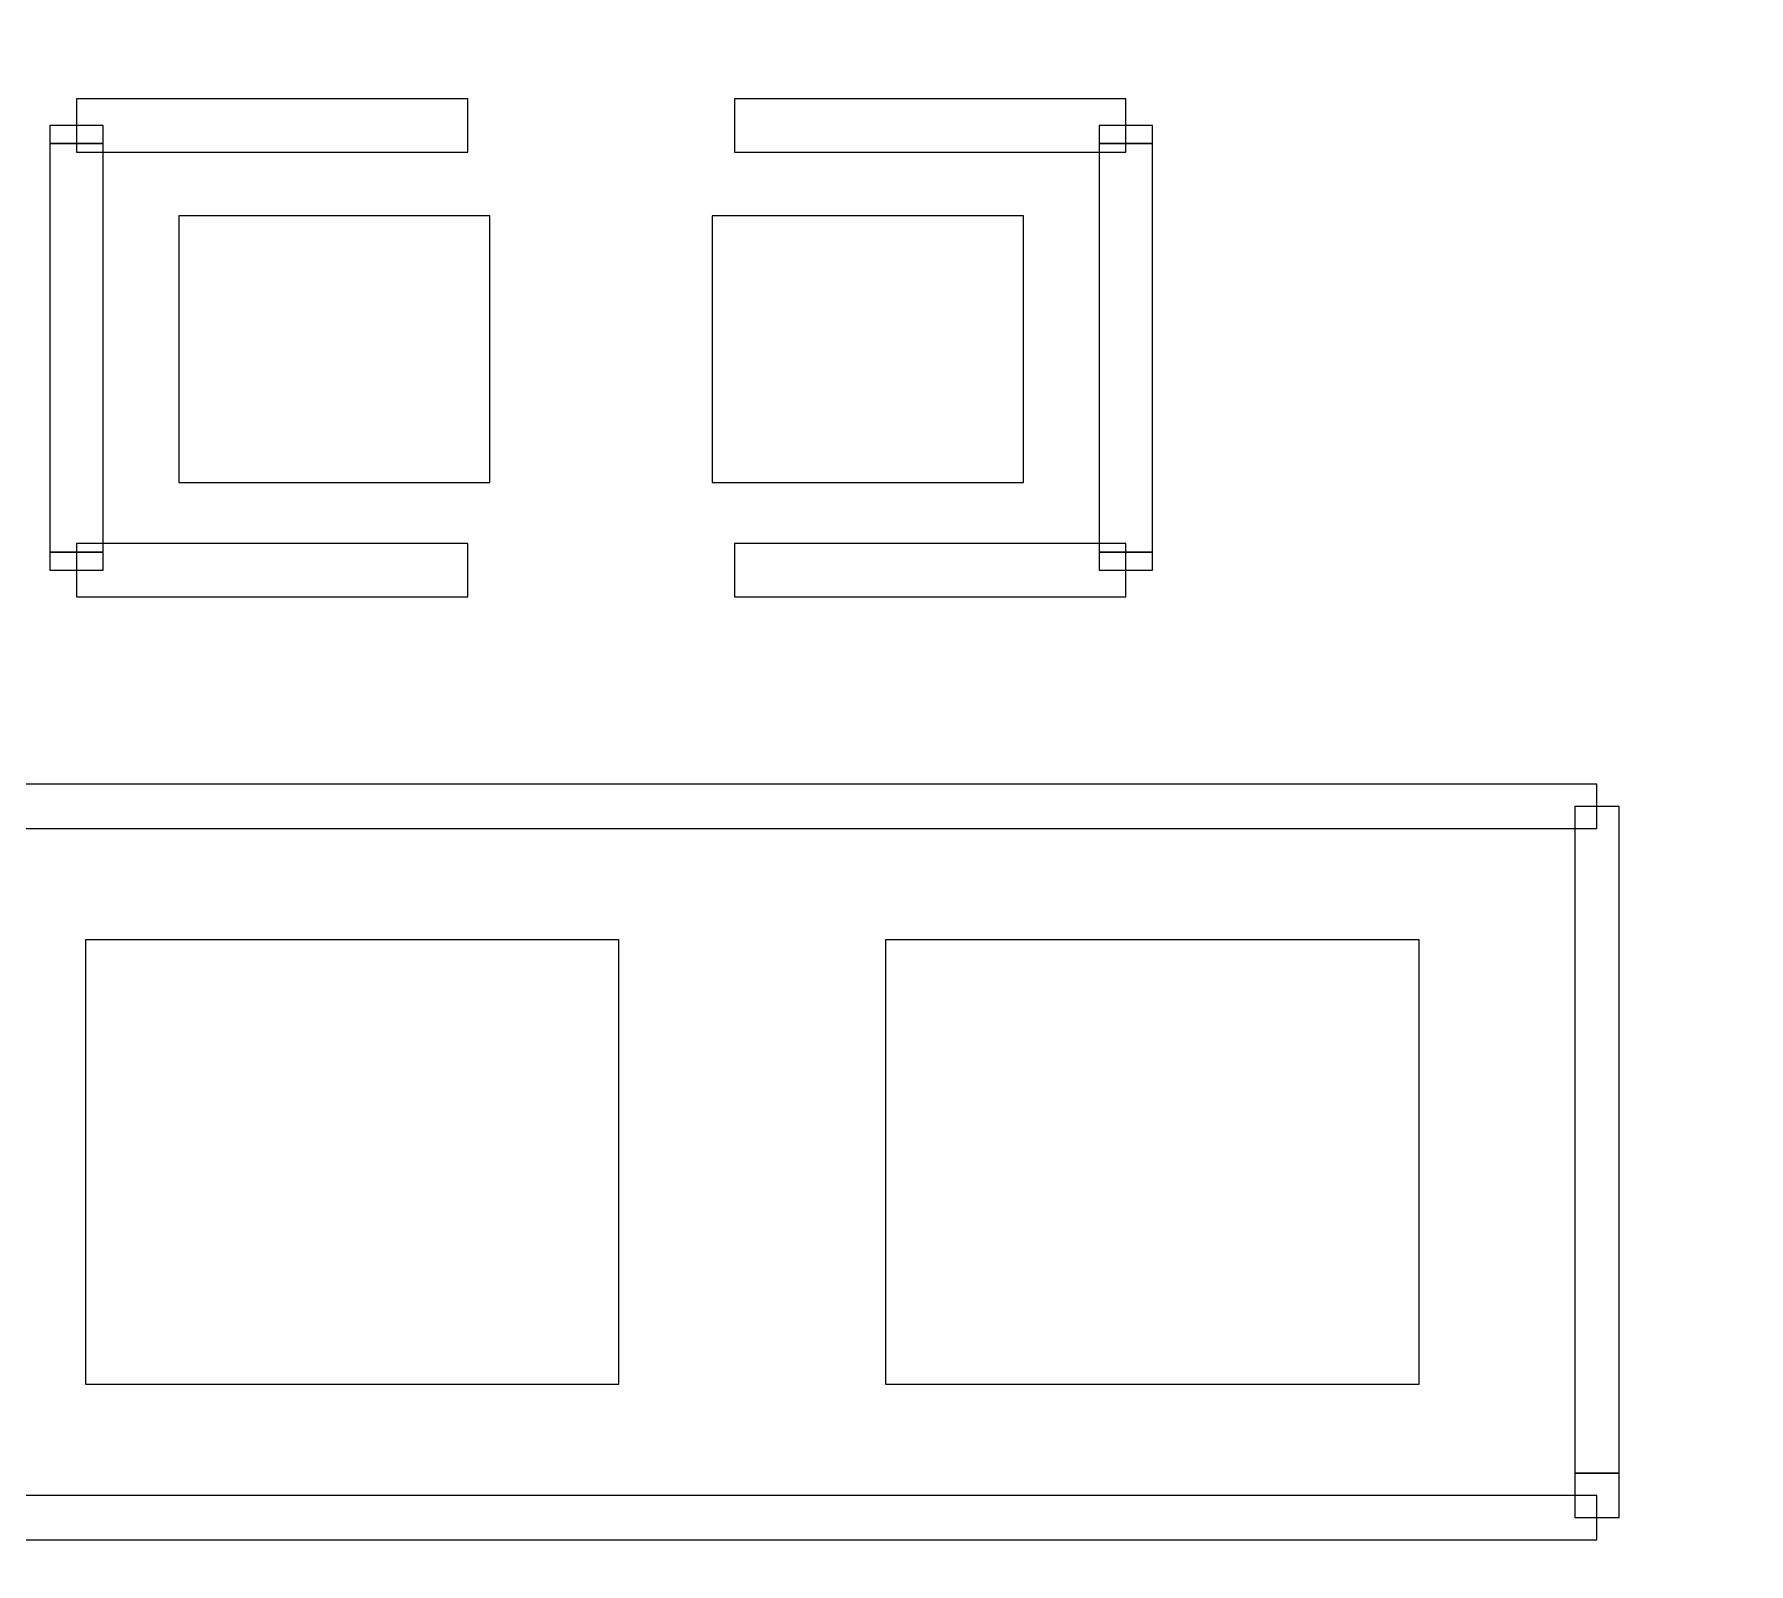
# Model space of a CAD drawing. Header units: millimetres. Extents: x -90 to 99, y -65 to 67.
# Drawn here: x -67.842 to -62.944, y 30.927 to 35.297 of the extents above; entities that cross this region are included whole.
import ezdxf

# ---------------------------------------------------------------- set-up
doc = ezdxf.new("R2010")
doc.units = ezdxf.units.MM
doc.header["$MEASUREMENT"] = 0
for name, color, linetype in [('BG_OUTLINE', 7, 'Continuous'), ('PG_SILKSCREEN_TOP', 7, 'Continuous'), ('PIN_TOP', 7, 'Continuous')]:
    doc.layers.add(name, color=color, linetype=linetype)

msp = doc.modelspace()

# ---------------------------------------------------------------- linework, layer by layer
at = {"layer": 'BG_OUTLINE', "color": 3, "lineweight": 9}
msp.add_open_spline([(-71.7269, -61.8795), (-71.7269, -61.8795), (-71.7343, 42.2681), (-71.7343, 42.2681), (-71.7343, 42.2681), (-71.7348, 43.0066), (-71.4419, 43.715), (-70.92, 44.2375), (-70.92, 44.2375), (-70.3982, 44.76), (-69.6866, 45.0538), (-68.9482, 45.0543), (-68.9482, 45.0543), (-68.9482, 45.0543), (75.2046, 45.0543), (75.2046, 45.0543), (75.2046, 45.0543), (76.8319, 45.0552), (78.1763, 43.7805), (78.2661, 42.1556), (78.2661, 42.1556), (78.2661, 42.1556), (78.2661, 31.2814), (78.2661, 31.2814), (78.2661, 31.2814), (78.2661, 31.2814), (72.2646, 31.2814), (72.2646, 31.2814), (72.2646, 31.2814), (72.2646, 31.2814), (72.2646, 26.9814), (72.2646, 26.9814), (72.2646, 26.9814), (72.2646, 26.9814), (78.2661, 26.9814), (78.2661, 26.9814), (78.2661, 26.9814), (78.2661, 26.9814), (78.2661, 18.6553), (78.2661, 18.6553), (78.2661, 18.6553), (78.2661, 18.6553), (72.2496, 18.6553), (72.2496, 18.6553), (72.2496, 18.6553), (72.2496, 18.6553), (72.2496, 14.3553), (72.2496, 14.3553), (72.2496, 14.3553), (72.2496, 14.3553), (78.2661, 14.3553), (78.2661, 14.3553), (78.2661, 14.3553), (78.2661, 14.3553), (78.2661, 9.255), (78.2661, 9.255), (78.2661, 9.255), (78.2661, 9.255), (72.2648, 9.255), (72.2648, 9.255), (72.2648, 9.255), (72.2648, 9.255), (72.2648, 4.955), (72.2648, 4.955), (72.2648, 4.955), (72.2648, 4.955), (78.2661, 4.955), (78.2661, 4.955), (78.2661, 4.955), (78.2661, 4.955), (78.2661, -3.3762), (78.2661, -3.3762), (78.2661, -3.3762), (78.2661, -3.3762), (72.2445, -3.3762), (72.2445, -3.3762), (72.2445, -3.3762), (72.2445, -3.3762), (72.2445, -7.6762), (72.2445, -7.6762), (72.2445, -7.6762), (72.2445, -7.6762), (78.2661, -7.6762), (78.2661, -7.6762), (78.2661, -7.6762), (78.2661, -7.6762), (78.2661, -12.7615), (78.2661, -12.7615), (78.2661, -12.7615), (78.2661, -12.7615), (72.2651, -12.7615), (72.2651, -12.7615), (72.2651, -12.7615), (72.2651, -12.7615), (72.2651, -17.0615), (72.2651, -17.0615), (72.2651, -17.0615), (72.2651, -17.0615), (78.2661, -17.0615), (78.2661, -17.0615), (78.2661, -17.0615), (78.2661, -17.0615), (78.2661, -25.4097), (78.2661, -25.4097), (78.2661, -25.4097), (78.2661, -25.4097), (72.2656, -25.4097), (72.2656, -25.4097), (72.2656, -25.4097), (72.2656, -25.4097), (72.2656, -29.7097), (72.2656, -29.7097), (72.2656, -29.7097), (72.2656, -29.7097), (78.2661, -29.7097), (78.2661, -29.7097), (78.2661, -29.7097), (78.2661, -29.7097), (78.2661, -34.793), (78.2661, -34.793), (78.2661, -34.793), (78.2661, -34.793), (72.2679, -34.793), (72.2679, -34.793), (72.2679, -34.793), (72.2679, -34.793), (72.2679, -39.0929), (72.2679, -39.0929), (72.2679, -39.0929), (72.2679, -39.0929), (78.2661, -39.0929), (78.2661, -39.0929), (78.2661, -39.0929), (78.2661, -39.0929), (78.2661, -47.4269), (78.2661, -47.4269), (78.2661, -47.4269), (78.2661, -47.4269), (72.2679, -47.4269), (72.2679, -47.4269), (72.2679, -47.4269), (72.2679, -47.4269), (72.2679, -51.7269), (72.2679, -51.7269), (72.2679, -51.7269), (72.2679, -51.7269), (78.2661, -51.7269), (78.2661, -51.7269), (78.2661, -51.7269), (78.2661, -51.7269), (78.2661, -51.8138), (78.2661, -51.8138), (78.2661, -51.8138), (78.2661, -51.8138), (78.2656, -61.8468), (78.2656, -61.8468), (78.2656, -61.8468), (78.2661, -62.6669), (77.9407, -63.4536), (77.3612, -64.0339), (77.3612, -64.0339), (76.7817, -64.6142), (75.9915, -64.9405), (75.1713, -64.941), (75.1713, -64.941), (75.1713, -64.941), (-68.6609, -64.9456), (-68.6609, -64.9456), (-68.6609, -64.9456), (-69.4735, -64.9461), (-70.2531, -64.6237), (-70.8281, -64.0495), (-70.8281, -64.0495), (-71.4031, -63.4752), (-71.7264, -62.6922), (-71.7269, -61.8795)], degree=3, knots=[0, 0, 0, 0, 0.022727, 0.022727, 0.022727, 0.022727, 0.045455, 0.045455, 0.045455, 0.045455, 0.068182, 0.068182, 0.068182, 0.068182, 0.090909, 0.090909, 0.090909, 0.090909, 0.113636, 0.113636, 0.113636, 0.113636, 0.136364, 0.136364, 0.136364, 0.136364, 0.159091, 0.159091, 0.159091, 0.159091, 0.181818, 0.181818, 0.181818, 0.181818, 0.204545, 0.204545, 0.204545, 0.204545, 0.227273, 0.227273, 0.227273, 0.227273, 0.25, 0.25, 0.25, 0.25, 0.272727, 0.272727, 0.272727, 0.272727, 0.295455, 0.295455, 0.295455, 0.295455, 0.318182, 0.318182, 0.318182, 0.318182, 0.340909, 0.340909, 0.340909, 0.340909, 0.363636, 0.363636, 0.363636, 0.363636, 0.386364, 0.386364, 0.386364, 0.386364, 0.409091, 0.409091, 0.409091, 0.409091, 0.431818, 0.431818, 0.431818, 0.431818, 0.454545, 0.454545, 0.454545, 0.454545, 0.477273, 0.477273, 0.477273, 0.477273, 0.5, 0.5, 0.5, 0.5, 0.522727, 0.522727, 0.522727, 0.522727, 0.545455, 0.545455, 0.545455, 0.545455, 0.568182, 0.568182, 0.568182, 0.568182, 0.590909, 0.590909, 0.590909, 0.590909, 0.613636, 0.613636, 0.613636, 0.613636, 0.636364, 0.636364, 0.636364, 0.636364, 0.659091, 0.659091, 0.659091, 0.659091, 0.681818, 0.681818, 0.681818, 0.681818, 0.704545, 0.704545, 0.704545, 0.704545, 0.727273, 0.727273, 0.727273, 0.727273, 0.75, 0.75, 0.75, 0.75, 0.772727, 0.772727, 0.772727, 0.772727, 0.795455, 0.795455, 0.795455, 0.795455, 0.818182, 0.818182, 0.818182, 0.818182, 0.840909, 0.840909, 0.840909, 0.840909, 0.863636, 0.863636, 0.863636, 0.863636, 0.886364, 0.886364, 0.886364, 0.886364, 0.909091, 0.909091, 0.909091, 0.909091, 0.931818, 0.931818, 0.931818, 0.931818, 0.954545, 0.954545, 0.954545, 0.954545, 0.977273, 0.977273, 0.977273, 0.977273, 1, 1, 1, 1], dxfattribs=at)
at = {"layer": 'PG_SILKSCREEN_TOP', "color": 6, "lineweight": 9}
for points in [[(-66.6035, 35.1122), (-66.6035, 35.1122), (-66.6035, 34.9598), (-66.6035, 34.9598), (-66.6035, 34.9598), (-66.6035, 34.9598), (-67.7211, 34.9598), (-67.7211, 34.9598), (-67.7211, 34.9598), (-67.7211, 34.9598), (-67.7211, 35.1122), (-67.7211, 35.1122), (-67.7211, 35.1122), (-67.7211, 35.1122), (-66.6035, 35.1122), (-66.6035, 35.1122)], [(-65.8415, 34.9598), (-65.8415, 34.9598), (-65.8415, 35.1122), (-65.8415, 35.1122), (-65.8415, 35.1122), (-65.8415, 35.1122), (-64.7239, 35.1122), (-64.7239, 35.1122), (-64.7239, 35.1122), (-64.7239, 35.1122), (-64.7239, 34.9598), (-64.7239, 34.9598), (-64.7239, 34.9598), (-64.7239, 34.9598), (-65.8415, 34.9598), (-65.8415, 34.9598)], [(-67.7973, 35.036), (-67.7973, 35.036), (-67.6449, 35.036), (-67.6449, 35.036), (-67.6449, 35.036), (-67.6449, 35.036), (-67.6449, 34.9852), (-67.6449, 34.9852), (-67.6449, 34.9852), (-67.6449, 34.9852), (-67.7973, 34.9852), (-67.7973, 34.9852), (-67.7973, 34.9852), (-67.7973, 34.9852), (-67.7973, 35.036), (-67.7973, 35.036)], [(-64.8001, 35.036), (-64.8001, 35.036), (-64.6477, 35.036), (-64.6477, 35.036), (-64.6477, 35.036), (-64.6477, 35.036), (-64.6477, 34.9852), (-64.6477, 34.9852), (-64.6477, 34.9852), (-64.6477, 34.9852), (-64.8001, 34.9852), (-64.8001, 34.9852), (-64.8001, 34.9852), (-64.8001, 34.9852), (-64.8001, 35.036), (-64.8001, 35.036)], [(-67.7973, 34.9852), (-67.7973, 34.9852), (-67.6449, 34.9852), (-67.6449, 34.9852), (-67.6449, 34.9852), (-67.6449, 34.9852), (-67.6449, 33.8168), (-67.6449, 33.8168), (-67.6449, 33.8168), (-67.6449, 33.8168), (-67.7973, 33.8168), (-67.7973, 33.8168), (-67.7973, 33.8168), (-67.7973, 33.8168), (-67.7973, 34.9852), (-67.7973, 34.9852)], [(-64.8001, 34.9852), (-64.8001, 34.9852), (-64.6477, 34.9852), (-64.6477, 34.9852), (-64.6477, 34.9852), (-64.6477, 34.9852), (-64.6477, 33.8168), (-64.6477, 33.8168), (-64.6477, 33.8168), (-64.6477, 33.8168), (-64.8001, 33.8168), (-64.8001, 33.8168), (-64.8001, 33.8168), (-64.8001, 33.8168), (-64.8001, 34.9852), (-64.8001, 34.9852)], [(-67.7211, 33.6898), (-67.7211, 33.6898), (-67.7211, 33.8422), (-67.7211, 33.8422), (-67.7211, 33.8422), (-67.7211, 33.8422), (-66.6035, 33.8422), (-66.6035, 33.8422), (-66.6035, 33.8422), (-66.6035, 33.8422), (-66.6035, 33.6898), (-66.6035, 33.6898), (-66.6035, 33.6898), (-66.6035, 33.6898), (-67.7211, 33.6898), (-67.7211, 33.6898)], [(-64.7239, 33.8422), (-64.7239, 33.8422), (-64.7239, 33.6898), (-64.7239, 33.6898), (-64.7239, 33.6898), (-64.7239, 33.6898), (-65.8415, 33.6898), (-65.8415, 33.6898), (-65.8415, 33.6898), (-65.8415, 33.6898), (-65.8415, 33.8422), (-65.8415, 33.8422), (-65.8415, 33.8422), (-65.8415, 33.8422), (-64.7239, 33.8422), (-64.7239, 33.8422)], [(-67.7973, 33.8168), (-67.7973, 33.8168), (-67.6449, 33.8168), (-67.6449, 33.8168), (-67.6449, 33.8168), (-67.6449, 33.8168), (-67.6449, 33.766), (-67.6449, 33.766), (-67.6449, 33.766), (-67.6449, 33.766), (-67.7973, 33.766), (-67.7973, 33.766), (-67.7973, 33.766), (-67.7973, 33.766), (-67.7973, 33.8168), (-67.7973, 33.8168)], [(-64.8001, 33.8168), (-64.8001, 33.8168), (-64.6477, 33.8168), (-64.6477, 33.8168), (-64.6477, 33.8168), (-64.6477, 33.8168), (-64.6477, 33.766), (-64.6477, 33.766), (-64.6477, 33.766), (-64.6477, 33.766), (-64.8001, 33.766), (-64.8001, 33.766), (-64.8001, 33.766), (-64.8001, 33.766), (-64.8001, 33.8168), (-64.8001, 33.8168)], [(-63.3777, 33.1544), (-63.3777, 33.1544), (-63.3777, 33.0274), (-63.3777, 33.0274), (-63.3777, 33.0274), (-63.3777, 33.0274), (-67.9497, 33.0274), (-67.9497, 33.0274), (-67.9497, 33.0274), (-67.9497, 33.0274), (-67.9497, 33.1544), (-67.9497, 33.1544), (-67.9497, 33.1544), (-67.9497, 33.1544), (-63.3777, 33.1544), (-63.3777, 33.1544)], [(-63.3142, 31.1859), (-63.3142, 31.1859), (-63.4412, 31.1859), (-63.4412, 31.1859), (-63.4412, 31.1859), (-63.4412, 31.1859), (-63.4412, 33.0909), (-63.4412, 33.0909), (-63.4412, 33.0909), (-63.4412, 33.0909), (-63.3142, 33.0909), (-63.3142, 33.0909), (-63.3142, 33.0909), (-63.3142, 33.0909), (-63.3142, 31.1859), (-63.3142, 31.1859)], [(-63.3142, 31.0589), (-63.3142, 31.0589), (-63.4412, 31.0589), (-63.4412, 31.0589), (-63.4412, 31.0589), (-63.4412, 31.0589), (-63.4412, 31.1859), (-63.4412, 31.1859), (-63.4412, 31.1859), (-63.4412, 31.1859), (-63.3142, 31.1859), (-63.3142, 31.1859), (-63.3142, 31.1859), (-63.3142, 31.1859), (-63.3142, 31.0589), (-63.3142, 31.0589)], [(-67.9497, 30.9954), (-67.9497, 30.9954), (-67.9497, 31.1224), (-67.9497, 31.1224), (-67.9497, 31.1224), (-67.9497, 31.1224), (-63.3777, 31.1224), (-63.3777, 31.1224), (-63.3777, 31.1224), (-63.3777, 31.1224), (-63.3777, 30.9954), (-63.3777, 30.9954), (-63.3777, 30.9954), (-63.3777, 30.9954), (-67.9497, 30.9954), (-67.9497, 30.9954)]]:
    msp.add_open_spline(points, degree=3, knots=[0, 0, 0, 0, 0.25, 0.25, 0.25, 0.25, 0.5, 0.5, 0.5, 0.5, 0.75, 0.75, 0.75, 0.75, 1, 1, 1, 1], dxfattribs=at)
at = {"layer": 'PIN_TOP', "lineweight": 9}
for points in [[(-66.54, 34.7784), (-66.54, 34.7784), (-66.54, 34.0164), (-66.54, 34.0164), (-66.54, 34.0164), (-66.54, 34.0164), (-67.429, 34.0164), (-67.429, 34.0164), (-67.429, 34.0164), (-67.429, 34.0164), (-67.429, 34.7784), (-67.429, 34.7784), (-67.429, 34.7784), (-67.429, 34.7784), (-66.54, 34.7784), (-66.54, 34.7784)], [(-65.016, 34.7784), (-65.016, 34.7784), (-65.016, 34.0164), (-65.016, 34.0164), (-65.016, 34.0164), (-65.016, 34.0164), (-65.905, 34.0164), (-65.905, 34.0164), (-65.905, 34.0164), (-65.905, 34.0164), (-65.905, 34.7784), (-65.905, 34.7784), (-65.905, 34.7784), (-65.905, 34.7784), (-65.016, 34.7784), (-65.016, 34.7784)], [(-67.6957, 31.4399), (-67.6957, 31.4399), (-67.6957, 32.7099), (-67.6957, 32.7099), (-67.6957, 32.7099), (-67.6957, 32.7099), (-66.1717, 32.7099), (-66.1717, 32.7099), (-66.1717, 32.7099), (-66.1717, 32.7099), (-66.1717, 31.4399), (-66.1717, 31.4399), (-66.1717, 31.4399), (-66.1717, 31.4399), (-67.6957, 31.4399), (-67.6957, 31.4399)], [(-65.4097, 31.4399), (-65.4097, 31.4399), (-65.4097, 32.7099), (-65.4097, 32.7099), (-65.4097, 32.7099), (-65.4097, 32.7099), (-63.8857, 32.7099), (-63.8857, 32.7099), (-63.8857, 32.7099), (-63.8857, 32.7099), (-63.8857, 31.4399), (-63.8857, 31.4399), (-63.8857, 31.4399), (-63.8857, 31.4399), (-65.4097, 31.4399), (-65.4097, 31.4399)]]:
    msp.add_open_spline(points, degree=3, knots=[0, 0, 0, 0, 0.25, 0.25, 0.25, 0.25, 0.5, 0.5, 0.5, 0.5, 0.75, 0.75, 0.75, 0.75, 1, 1, 1, 1], dxfattribs=at)

doc.saveas('drawing.dxf')
